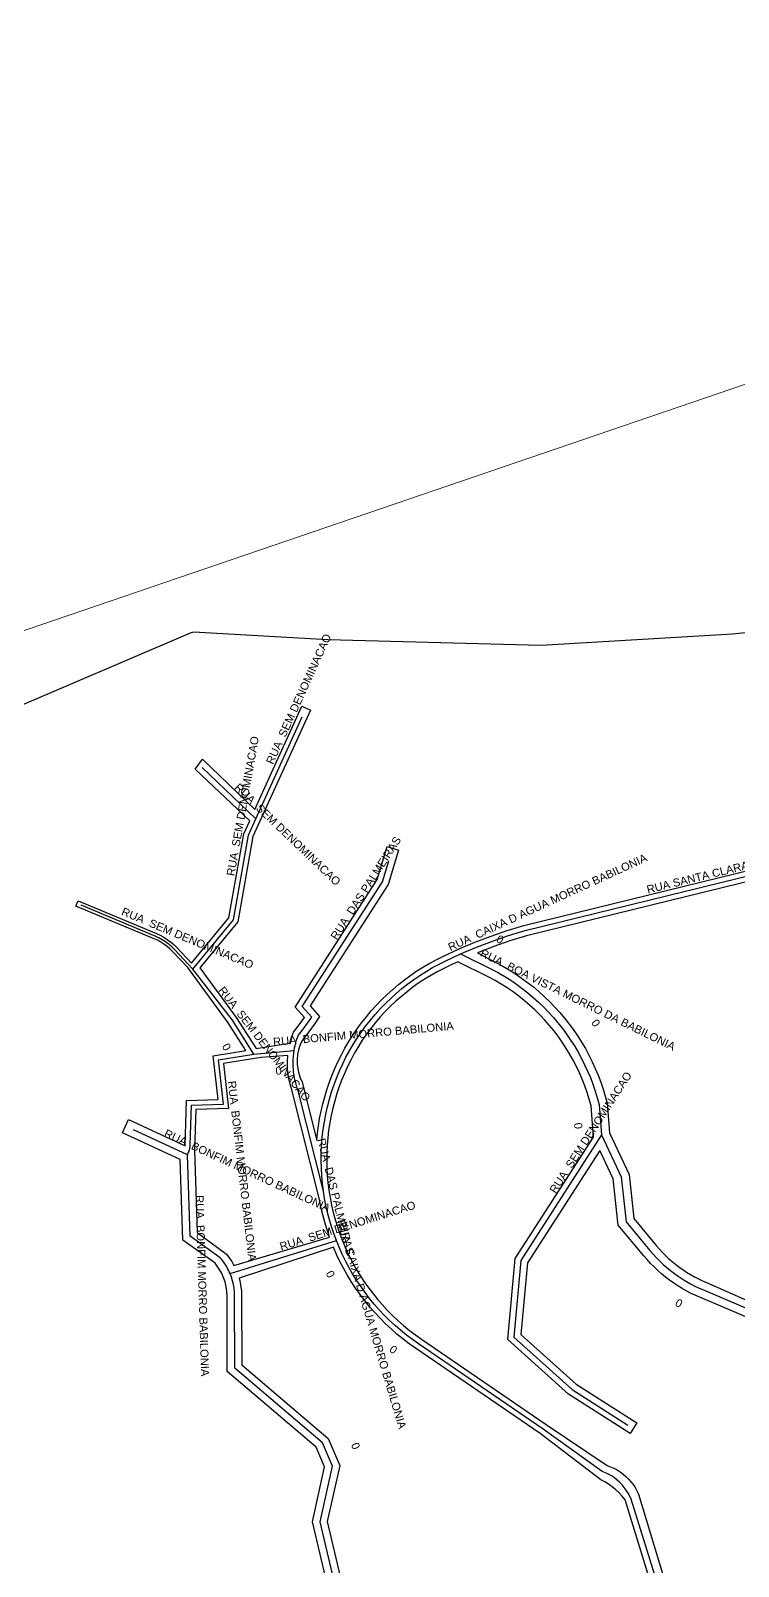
# Model space of a CAD drawing. Header units: millimetres. Extents: x 617751 to 636088, y 68402 to 77988.
# Drawn here: x 630989.5 to 631095.6, y 72529.8 to 72760.1 of the extents above; entities that cross this region are included whole.
import ezdxf

# ---------------------------------------------------------------- set-up
doc = ezdxf.new("R2010")
doc.units = ezdxf.units.MM
doc.header["$LTSCALE"] = 3
doc.header["$MEASUREMENT"] = 0
for name, color, linetype in [('ALINHAMENTO PREDIAL', 120, 'Continuous'), ('BAIRRO', 30, 'Continuous'), ('NOME LOGRADOURO', 252, 'Continuous'), ('NUMERAÇÃO', 7, 'Continuous')]:
    doc.layers.add(name, color=color, linetype=linetype)
doc.styles.get("Standard").update_dxf_attribs({"font": 'arial.ttf'})

msp = doc.modelspace()

# ---------------------------------------------------------------- linework, layer by layer
at = {"layer": 'ALINHAMENTO PREDIAL'}
for points in [[(631109.5, 72671.16), (631094.79, 72669.58), (631066.07, 72667.89), (631034.09, 72668.73), (631013.96, 72669.91), (631013.47, 72669.77), (630966.64, 72649.74)], [(631109.5, 72671.16), (631094.79, 72669.58), (631066.07, 72667.89), (631034.09, 72668.73), (631013.96, 72669.91), (631013.47, 72669.77), (630966.64, 72649.74)], [(631034.63, 72524.43), (631031.77, 72536.48), (631033.6, 72544.71), (631032.34, 72547.64), (631019.01, 72559.01), (631018.98, 72570.35), (631018.96, 72570.88), (631018.9, 72571.41), (631018.81, 72571.93), (631018.68, 72572.44), (631018.52, 72572.95), (631018.31, 72573.44), (631018.08, 72573.91), (631017.81, 72574.37), (631017.52, 72574.81), (631017.19, 72575.23), (631012.34, 72578.7), (631011.96, 72590.79), (631003.29, 72594.81), (631004.2, 72596.78), (631012.71, 72592.84), (631012.92, 72599.65), (631017.65, 72599.81), (631016.9, 72606.35), (631021.78, 72607.13), (631019.17, 72611.3), (631013.11, 72619.58), (631010.81, 72622), (631010.41, 72622.39), (631009.98, 72622.76), (631009.52, 72623.1), (631009.05, 72623.41), (631008.56, 72623.68), (631008.05, 72623.92), (630996.31, 72628.81), (630996.63, 72629.62), (631008.39, 72624.72), (631008.96, 72624.46), (631009.5, 72624.15), (631010.02, 72623.81), (631010.52, 72623.44), (631010.99, 72623.03), (631011.44, 72622.6), (631013.66, 72620.26), (631019.27, 72627.04), (631021.5, 72639.65), (631022.39, 72641.59), (631014.18, 72649.37), (631015.32, 72650.85), (631023.17, 72643.32), (631030.2, 72658.79), (631031.48, 72658.21), (631022.85, 72639.23), (631020.59, 72626.43), (631014.88, 72619.53), (631020.33, 72612.08), (631023.37, 72607.44), (631028.39, 72608.25), (631028.63, 72609.09), (631028.92, 72609.92), (631029.77, 72610.99), (631030.59, 72612.1), (631029.17, 72613.66), (631041.49, 72632.82), (631042.97, 72637.74), (631044.69, 72637.22), (631043.13, 72632.06), (631031.42, 72613.84), (631032.86, 72612.25), (631032.05, 72611.07), (631031.2, 72609.91), (631030.2, 72608.57), (631029.91, 72607.92), (631029.7, 72607.24), (631029.56, 72606.54), (631029.49, 72605.83), (631029.49, 72605.11), (631029.57, 72604.41), (631029.73, 72603.71), (631029.95, 72603.03), (631030.24, 72602.38), (631032.43, 72593.67), (631032.54, 72594.77), (631032.68, 72595.87), (631032.86, 72596.96), (631033.08, 72598.05), (631033.33, 72599.13), (631033.62, 72600.2), (631033.94, 72601.26), (631034.29, 72602.31), (631034.7, 72603.37), (631035.13, 72604.43), (631035.61, 72605.47), (631036.12, 72606.49), (631036.66, 72607.5), (631037.24, 72608.48), (631037.85, 72609.45), (631038.49, 72610.39), (631039.16, 72611.31), (631039.87, 72612.21), (631040.6, 72613.08), (631041.37, 72613.93), (631042.16, 72614.75), (631042.98, 72615.55), (631043.83, 72616.31), (631044.7, 72617.05), (631045.6, 72617.76), (631046.52, 72618.43), (631047.46, 72619.08), (631048.43, 72619.69), (631049.41, 72620.27), (631050.42, 72620.81), (631051.44, 72621.32), (631053.78, 72622.39), (631056.15, 72623.39), (631058.56, 72624.3), (631061, 72625.14), (631063.46, 72625.9), (631100.76, 72635.05)], [(631034.63, 72524.43), (631031.77, 72536.48), (631033.6, 72544.71), (631032.34, 72547.64), (631019.01, 72559.01), (631018.98, 72570.35), (631018.96, 72570.88), (631018.9, 72571.41), (631018.81, 72571.93), (631018.68, 72572.44), (631018.52, 72572.95), (631018.31, 72573.44), (631018.08, 72573.91), (631017.81, 72574.37), (631017.52, 72574.81), (631017.19, 72575.23), (631012.34, 72578.7), (631011.96, 72590.79), (631003.29, 72594.81), (631004.2, 72596.78), (631012.71, 72592.84), (631012.92, 72599.65), (631017.65, 72599.81), (631016.9, 72606.35), (631021.78, 72607.13), (631019.17, 72611.3), (631013.11, 72619.58), (631010.81, 72622), (631010.41, 72622.39), (631009.98, 72622.76), (631009.52, 72623.1), (631009.05, 72623.41), (631008.56, 72623.68), (631008.05, 72623.92), (630996.31, 72628.81), (630996.63, 72629.62), (631008.39, 72624.72), (631008.96, 72624.46), (631009.5, 72624.15), (631010.02, 72623.81), (631010.52, 72623.44), (631010.99, 72623.03), (631011.44, 72622.6), (631013.66, 72620.26), (631019.27, 72627.04), (631021.5, 72639.65), (631022.39, 72641.59), (631014.18, 72649.37), (631015.32, 72650.85), (631023.17, 72643.32), (631030.2, 72658.79), (631031.48, 72658.21), (631022.85, 72639.23), (631020.59, 72626.43), (631014.88, 72619.53), (631020.33, 72612.08), (631023.37, 72607.44), (631028.39, 72608.25), (631028.63, 72609.09), (631028.92, 72609.92), (631029.77, 72610.99), (631030.59, 72612.1), (631029.17, 72613.66), (631041.49, 72632.82), (631042.97, 72637.74), (631044.69, 72637.22), (631043.13, 72632.06), (631031.42, 72613.84), (631032.86, 72612.25), (631032.05, 72611.07), (631031.2, 72609.91), (631030.2, 72608.57), (631029.91, 72607.92), (631029.7, 72607.24), (631029.56, 72606.54), (631029.49, 72605.83), (631029.49, 72605.11), (631029.57, 72604.41), (631029.73, 72603.71), (631029.95, 72603.03), (631030.24, 72602.38), (631032.43, 72593.67), (631032.54, 72594.77), (631032.68, 72595.87), (631032.86, 72596.96), (631033.08, 72598.05), (631033.33, 72599.13), (631033.62, 72600.2), (631033.94, 72601.26), (631034.29, 72602.31), (631034.7, 72603.37), (631035.13, 72604.43), (631035.61, 72605.47), (631036.12, 72606.49), (631036.66, 72607.5), (631037.24, 72608.48), (631037.85, 72609.45), (631038.49, 72610.39), (631039.16, 72611.31), (631039.87, 72612.21), (631040.6, 72613.08), (631041.37, 72613.93), (631042.16, 72614.75), (631042.98, 72615.55), (631043.83, 72616.31), (631044.7, 72617.05), (631045.6, 72617.76), (631046.52, 72618.43), (631047.46, 72619.08), (631048.43, 72619.69), (631049.41, 72620.27), (631050.42, 72620.81), (631051.44, 72621.32), (631053.78, 72622.39), (631056.15, 72623.39), (631058.56, 72624.3), (631061, 72625.14), (631063.46, 72625.9), (631100.76, 72635.05)], [(631101.19, 72633.49), (631063.87, 72624.34), (631061.4, 72623.58), (631058.96, 72622.73), (631056.54, 72621.81), (631059.38, 72620.32), (631060.35, 72619.8), (631061.3, 72619.24), (631062.24, 72618.64), (631063.15, 72618.02), (631064.04, 72617.36), (631064.91, 72616.68), (631065.76, 72615.96), (631066.58, 72615.22), (631067.37, 72614.45), (631068.14, 72613.66), (631068.88, 72612.84), (631069.59, 72611.99), (631070.28, 72611.12), (631070.93, 72610.23), (631071.56, 72609.31), (631072.15, 72608.38), (631072.71, 72607.43), (631073.23, 72606.45), (631073.73, 72605.46), (631074.19, 72604.46), (631074.62, 72603.44), (631075.01, 72602.4), (631075.36, 72601.35), (631075.68, 72600.3), (631075.97, 72599.23), (631076.34, 72594.81), (631079.28, 72588.55), (631079.98, 72581.94), (631083.32, 72577.91), (631083.77, 72577.4), (631084.22, 72576.9), (631084.7, 72576.42), (631085.19, 72575.95), (631085.7, 72575.51), (631086.22, 72575.08), (631086.76, 72574.67), (631087.31, 72574.28), (631087.88, 72573.9), (631088.46, 72573.55), (631089.05, 72573.22), (631089.65, 72572.91), (631090.26, 72572.61), (631090.88, 72572.34), (631109.67, 72564.08)], [(631101.19, 72633.49), (631063.87, 72624.34), (631061.4, 72623.58), (631058.96, 72622.73), (631056.54, 72621.81), (631059.38, 72620.32), (631060.35, 72619.8), (631061.3, 72619.24), (631062.24, 72618.64), (631063.15, 72618.02), (631064.04, 72617.36), (631064.91, 72616.68), (631065.76, 72615.96), (631066.58, 72615.22), (631067.37, 72614.45), (631068.14, 72613.66), (631068.88, 72612.84), (631069.59, 72611.99), (631070.28, 72611.12), (631070.93, 72610.23), (631071.56, 72609.31), (631072.15, 72608.38), (631072.71, 72607.43), (631073.23, 72606.45), (631073.73, 72605.46), (631074.19, 72604.46), (631074.62, 72603.44), (631075.01, 72602.4), (631075.36, 72601.35), (631075.68, 72600.3), (631075.97, 72599.23), (631076.34, 72594.81), (631079.28, 72588.55), (631079.98, 72581.94), (631083.32, 72577.91), (631083.77, 72577.4), (631084.22, 72576.9), (631084.7, 72576.42), (631085.19, 72575.95), (631085.7, 72575.51), (631086.22, 72575.08), (631086.76, 72574.67), (631087.31, 72574.28), (631087.88, 72573.9), (631088.46, 72573.55), (631089.05, 72573.22), (631089.65, 72572.91), (631090.26, 72572.61), (631090.88, 72572.34), (631109.67, 72564.08)], [(631107.21, 72562.75), (631089.96, 72570.09), (631089.26, 72570.39), (631088.57, 72570.72), (631087.9, 72571.07), (631087.23, 72571.45), (631086.58, 72571.84), (631085.95, 72572.26), (631085.32, 72572.7), (631084.72, 72573.17), (631084.13, 72573.65), (631083.56, 72574.15), (631083, 72574.68), (631082.47, 72575.22), (631081.95, 72575.78), (631081.45, 72576.35), (631077.63, 72580.95), (631076.9, 72587.88), (631074.9, 72592.15), (631064.02, 72575.31), (631063.03, 72564.56), (631071.34, 72557.11), (631080.44, 72551.33), (631079.42, 72549.73), (631070.2, 72555.59), (631061.06, 72563.79), (631062.18, 72575.95), (631073.95, 72594.17), (631073.56, 72598.83), (631073.28, 72599.85), (631072.96, 72600.86), (631072.61, 72601.86), (631072.23, 72602.84), (631071.81, 72603.82), (631071.36, 72604.77), (631070.87, 72605.71), (631070.35, 72606.64), (631069.8, 72607.54), (631069.22, 72608.42), (631068.61, 72609.29), (631067.97, 72610.13), (631067.3, 72610.95), (631066.6, 72611.74), (631065.87, 72612.51), (631065.12, 72613.25), (631064.34, 72613.97), (631063.53, 72614.66), (631062.71, 72615.32), (631061.86, 72615.95), (631060.99, 72616.55), (631060.09, 72617.12), (631059.18, 72617.66), (631058.25, 72618.17), (631053.59, 72620.43), (631052.57, 72619.99), (631051.57, 72619.52), (631050.59, 72619.01), (631049.63, 72618.47), (631048.68, 72617.89), (631047.76, 72617.28), (631046.86, 72616.64), (631045.98, 72615.97), (631045.12, 72615.27), (631044.29, 72614.54), (631043.49, 72613.78), (631042.71, 72612.99), (631041.96, 72612.18), (631041.24, 72611.34), (631040.55, 72610.47), (631039.89, 72609.59), (631039.26, 72608.68), (631038.67, 72607.74), (631038.11, 72606.79), (631037.58, 72605.82), (631037.08, 72604.83), (631036.62, 72603.82), (631036.2, 72602.8), (631035.81, 72601.77), (631035.45, 72600.7), (631035.13, 72599.61), (631034.84, 72598.52), (631034.59, 72597.42), (631034.38, 72596.31), (631034.21, 72595.2), (631034.08, 72594.07), (631033.99, 72592.95), (631033.93, 72591.82), (631033.92, 72590.69), (631033.94, 72589.56), (631034, 72588.44), (631034.1, 72587.31), (631034.24, 72586.19), (631034.42, 72585.08), (631034.64, 72583.97), (631034.89, 72582.87), (631035.19, 72581.78), (631035.52, 72580.7), (631035.89, 72579.63), (631036.29, 72578.58), (631036.73, 72577.54), (631037.21, 72576.52), (631037.72, 72575.51), (631038.26, 72574.52), (631038.84, 72573.55), (631039.46, 72572.61), (631040.1, 72571.68), (631040.78, 72570.78), (631041.49, 72569.9), (631042.22, 72569.04), (631042.99, 72568.21), (631043.78, 72567.41), (631044.61, 72566.64), (631045.46, 72565.89), (631046.33, 72565.18), (631047.23, 72564.49), (631048.15, 72563.84), (631066.84, 72551.07), (631076, 72544.93), (631076.5, 72544.73), (631077, 72544.5), (631077.48, 72544.24), (631077.93, 72543.95), (631078.37, 72543.62), (631078.78, 72543.26), (631079.17, 72542.88), (631079.53, 72542.47), (631079.86, 72542.04), (631080.16, 72541.59), (631080.43, 72541.11), (631080.66, 72540.62), (631089.54, 72511.37)], [(631024.09, 72606.09), (631018.44, 72605.18), (631019.22, 72598.46), (631014.28, 72598.3), (631014.09, 72592.2), (631014.48, 72579.84), (631018.88, 72576.59), (631019.3, 72576.06), (631019.68, 72575.49), (631020.02, 72574.91), (631034.34, 72579.16), (631033.97, 72580.27), (631033.63, 72581.38), (631033.32, 72582.51), (631033.06, 72583.64), (631032.84, 72584.79), (631028.67, 72601.27), (631028.43, 72602.1), (631028.24, 72602.94), (631028.11, 72603.8), (631028.03, 72604.66), (631028.02, 72605.52), (631028.07, 72606.39), (631024.09, 72606.09)], [(631034.93, 72577.64), (631020.78, 72573), (631020.94, 72572.35), (631021.06, 72571.69), (631021.13, 72571.03), (631021.16, 72570.36), (631021.18, 72560.02), (631034.14, 72548.96), (631035.88, 72544.92), (631034.01, 72536.49), (631036.6, 72525.51)], [(631087.53, 72511), (631078.68, 72539.78), (631078.25, 72540.31), (631077.78, 72540.81), (631077.28, 72541.28), (631076.75, 72541.71), (631076.2, 72542.11), (631075.61, 72542.47), (631075.01, 72542.78), (631065.94, 72549.73), (631047.24, 72562.51), (631046.29, 72563.18), (631045.36, 72563.89), (631044.46, 72564.62), (631043.59, 72565.39), (631042.74, 72566.18), (631041.92, 72567.01), (631041.12, 72567.86), (631040.36, 72568.73), (631039.62, 72569.64), (631038.92, 72570.56), (631038.25, 72571.51), (631037.61, 72572.49), (631037.01, 72573.48), (631036.44, 72574.49), (631035.9, 72575.52), (631035.4, 72576.57), (631034.93, 72577.64)]]:
    msp.add_lwpolyline(points, dxfattribs=at)
at = {"layer": 'BAIRRO', "lineweight": 20}
msp.add_lwpolyline([(631229.65, 72848.57), (631153.65, 72726.57), (630711.19, 72575.39), (630906.39, 72170.25), (630821.33, 72131.07), (630972.89, 71745.61)], dxfattribs=at)
at = {"layer": 'NOME LOGRADOURO'}
for points in [[(631023.3, 72641.91), (631030.26, 72657.21)], [(631023.3, 72641.91), (631015.27, 72649.62)], [(631013.84, 72619.36), (631019.93, 72626.73), (631022.18, 72639.44), (631023.3, 72641.91)], [(631053.99, 72621.63), (631056.37, 72622.63), (631058.77, 72623.54), (631061.2, 72624.38), (631063.66, 72625.14), (631100.97, 72634.29), (631119.93, 72640.08)], [(631029.04, 72607.13), (631029.11, 72607.53), (631029.19, 72607.92), (631029.29, 72608.32), (631029.41, 72608.71), (631029.54, 72609.09), (631029.68, 72609.47), (631030.37, 72610.35), (631031.04, 72611.25), (631031.69, 72612.17), (631030.26, 72613.75), (631042.28, 72632.46), (631043.23, 72635.6)], [(631013.84, 72619.36), (631011.1, 72622.28), (631010.89, 72622.49), (631010.68, 72622.69), (631010.46, 72622.89), (631010.23, 72623.08), (631010, 72623.26), (631009.76, 72623.43), (631009.51, 72623.6), (631009.26, 72623.75), (631009, 72623.9), (631008.74, 72624.04), (631008.48, 72624.17), (631008.21, 72624.29), (630997.08, 72628.93)], [(631033.43, 72586.04), (631033.29, 72587.19), (631033.18, 72588.34), (631033.12, 72589.5), (631033.09, 72590.66), (631033.11, 72591.82), (631033.16, 72592.98), (631033.26, 72594.14), (631033.39, 72595.29), (631033.57, 72596.44), (631033.78, 72597.58), (631034.04, 72598.71), (631034.33, 72599.83), (631034.66, 72600.94), (631035.03, 72602.04), (631035.43, 72603.09), (631035.85, 72604.12), (631036.32, 72605.13), (631036.81, 72606.13), (631037.34, 72607.11), (631037.91, 72608.07), (631038.5, 72609.02), (631039.13, 72609.94), (631039.79, 72610.84), (631040.48, 72611.72), (631041.2, 72612.57), (631041.94, 72613.4), (631042.72, 72614.2), (631043.52, 72614.97), (631044.35, 72615.72), (631045.2, 72616.44), (631046.07, 72617.13), (631046.97, 72617.79), (631047.89, 72618.42), (631048.84, 72619.02), (631049.8, 72619.58), (631050.78, 72620.11), (631051.78, 72620.61), (631053.99, 72621.63)], [(631053.99, 72621.63), (631058.75, 72619.29), (631059.69, 72618.78), (631060.61, 72618.24), (631061.51, 72617.68), (631062.39, 72617.08), (631063.25, 72616.45), (631064.09, 72615.79), (631064.9, 72615.11), (631065.69, 72614.4), (631066.46, 72613.66), (631067.2, 72612.89), (631067.92, 72612.1), (631068.6, 72611.29), (631069.26, 72610.46), (631069.9, 72609.6), (631070.5, 72608.72), (631071.07, 72607.83), (631071.61, 72606.91), (631072.12, 72605.97), (631072.6, 72605.02), (631073.05, 72604.06), (631073.46, 72603.08), (631073.84, 72602.08), (631074.18, 72601.07), (631074.5, 72600.06), (631074.77, 72599.03), (631075.15, 72594.49)], [(631023, 72606.59), (631019.78, 72611.71), (631013.84, 72619.36)], [(631013.06, 72591.52), (631013.17, 72591.75), (631013.26, 72591.99), (631013.33, 72592.23), (631013.39, 72592.48), (631013.43, 72592.73), (631013.46, 72592.99), (631013.63, 72598.94), (631018.47, 72599.1), (631017.71, 72605.73), (631023, 72606.59)], [(631023, 72606.59), (631029.04, 72607.13)], [(631033.43, 72586.04), (631029.64, 72601.12), (631029.5, 72601.5), (631029.38, 72601.89), (631029.27, 72602.28), (631029.17, 72602.67), (631029.09, 72603.07), (631029.02, 72603.47), (631028.96, 72603.88), (631028.92, 72604.28), (631028.9, 72604.69), (631028.88, 72605.1), (631028.89, 72605.5), (631028.9, 72605.91), (631028.93, 72606.32), (631028.98, 72606.72), (631029.04, 72607.13)], [(631013.06, 72591.52), (631004.95, 72595.27)], [(631075.15, 72594.49), (631063.02, 72575.65), (631061.96, 72564.14), (631070.72, 72556.29), (631079.1, 72550.96)], [(631075.15, 72594.49), (631078.1, 72588.22), (631078.81, 72581.45), (631082.39, 72577.14), (631082.86, 72576.59), (631083.35, 72576.06), (631083.86, 72575.55), (631084.38, 72575.06), (631084.92, 72574.59), (631085.48, 72574.13), (631086.05, 72573.69), (631086.63, 72573.28), (631087.24, 72572.88), (631087.85, 72572.51), (631088.48, 72572.15), (631089.11, 72571.82), (631089.76, 72571.51), (631090.42, 72571.23), (631109.89, 72562.93)], [(631019.43, 72573.69), (631019.32, 72573.94), (631019.2, 72574.2), (631019.07, 72574.45), (631018.93, 72574.69), (631018.79, 72574.93), (631018.64, 72575.17), (631018.48, 72575.4), (631018.31, 72575.63), (631018.13, 72575.85), (631017.95, 72576.06), (631013.44, 72579.29), (631013.06, 72591.52)], [(631035.37, 72578.67), (631034.99, 72579.69), (631034.64, 72580.73), (631034.33, 72581.77), (631034.05, 72582.83), (631033.81, 72583.89), (631033.6, 72584.96), (631033.43, 72586.04)], [(631019.43, 72573.69), (631035.37, 72578.67)], [(631088.37, 72511.59), (631079.6, 72539.85), (631079.38, 72540.32), (631079.13, 72540.77), (631078.85, 72541.21), (631078.55, 72541.62), (631078.21, 72542.02), (631077.85, 72542.39), (631077.47, 72542.73), (631077.06, 72543.05), (631076.64, 72543.34), (631076.19, 72543.6), (631075.73, 72543.83), (631075.25, 72544.03), (631066.4, 72550.37), (631047.68, 72563.16), (631046.77, 72563.81), (631045.88, 72564.48), (631045.01, 72565.19), (631044.17, 72565.92), (631043.35, 72566.68), (631042.56, 72567.47), (631041.8, 72568.28), (631041.06, 72569.12), (631040.35, 72569.98), (631039.67, 72570.87), (631039.02, 72571.78), (631038.4, 72572.71), (631037.81, 72573.66), (631037.26, 72574.63), (631036.73, 72575.61), (631036.24, 72576.62), (631035.79, 72577.64), (631035.37, 72578.67)], [(631035.65, 72524.99), (631032.93, 72536.48), (631034.78, 72544.82), (631033.27, 72548.32), (631020.13, 72559.53), (631020.11, 72570.35), (631020.09, 72570.92), (631020.03, 72571.49), (631019.93, 72572.05), (631019.8, 72572.61), (631019.64, 72573.15), (631019.43, 72573.69)]]:
    msp.add_lwpolyline(points, dxfattribs=at)

# ---------------------------------------------------------------- texts
for s, rotation, p in [('RUA  SEM DENOMINACAO', 65.56, (631025.87, 72649.97)), ('RUA  SEM DENOMINACAO', 79.97, (631020.07, 72633.26)), ('RUA  SEM DENOMINACAO', 316.18, (631019.98, 72646.48)), ('RUA  DAS PALMEIRAS', 57.27, (631035.43, 72623.64)), ('RUA SANTA CLARA MORRO BABILONIA', 13.78, (631082.08, 72630.69)), ('RUA  CAIXA D AGUA MORRO BABILONIA', 24.65, (631052.47, 72622.03)), ('RUA  SEM DENOMINACAO', 337.36, (631003.03, 72627.54)), ('RUA  BOA VISTA MORRO DA BABILONIA', 333.81, (631056.82, 72621.36)), ('RUA  SEM DENOMINACAO', 307.86, (631017.6, 72616.15)), ('RUA  BONFIM MORRO BABILONIA', 5.12, (631025.93, 72607.85)), ('RUA  SEM DENOMINACAO', 57.23, (631068.25, 72585.61)), ('RUA  BONFIM MORRO BABILONIA', 276.57, (631019.09, 72602.53)), ('RUA  BONFIM MORRO BABILONIA', 335.15, (631009.43, 72594.3)), ('RUA  DAS PALMEIRAS', 284.1, (631032.51, 72593.82)), ('RUA  BONFIM MORRO BABILONIA', 271.78, (631014.25, 72585.44)), ('RUA  SEM DENOMINACAO', 17.38, (631027.1, 72577.13)), ('RUA  CAIXA D AGUA MORRO BABILONIA', 286.58, (631035.45, 72581.53))]:
    msp.add_text(s, height=1.2, rotation=rotation, dxfattribs=at).set_placement(p)
at = {"layer": 'NUMERAÇÃO'}
for rotation, p in [(332.4133, (631059.23, 72623.5)), (304.268, (631073.52, 72611.32)), (302.0359, (631018.15, 72607.76)), (4.3057, (631026.29, 72603.5)), (274.7188, (631071.01, 72596.27)), (297.4205, (631033.73, 72573.74)), (330.5781, (631086.04, 72568.96)), (320.7743, (631043.18, 72562.12)), (293.2452, (631037.53, 72548.03))]:
    msp.add_text('0', height=1.2, rotation=rotation, dxfattribs=at).set_placement(p)

doc.saveas('drawing.dxf')
